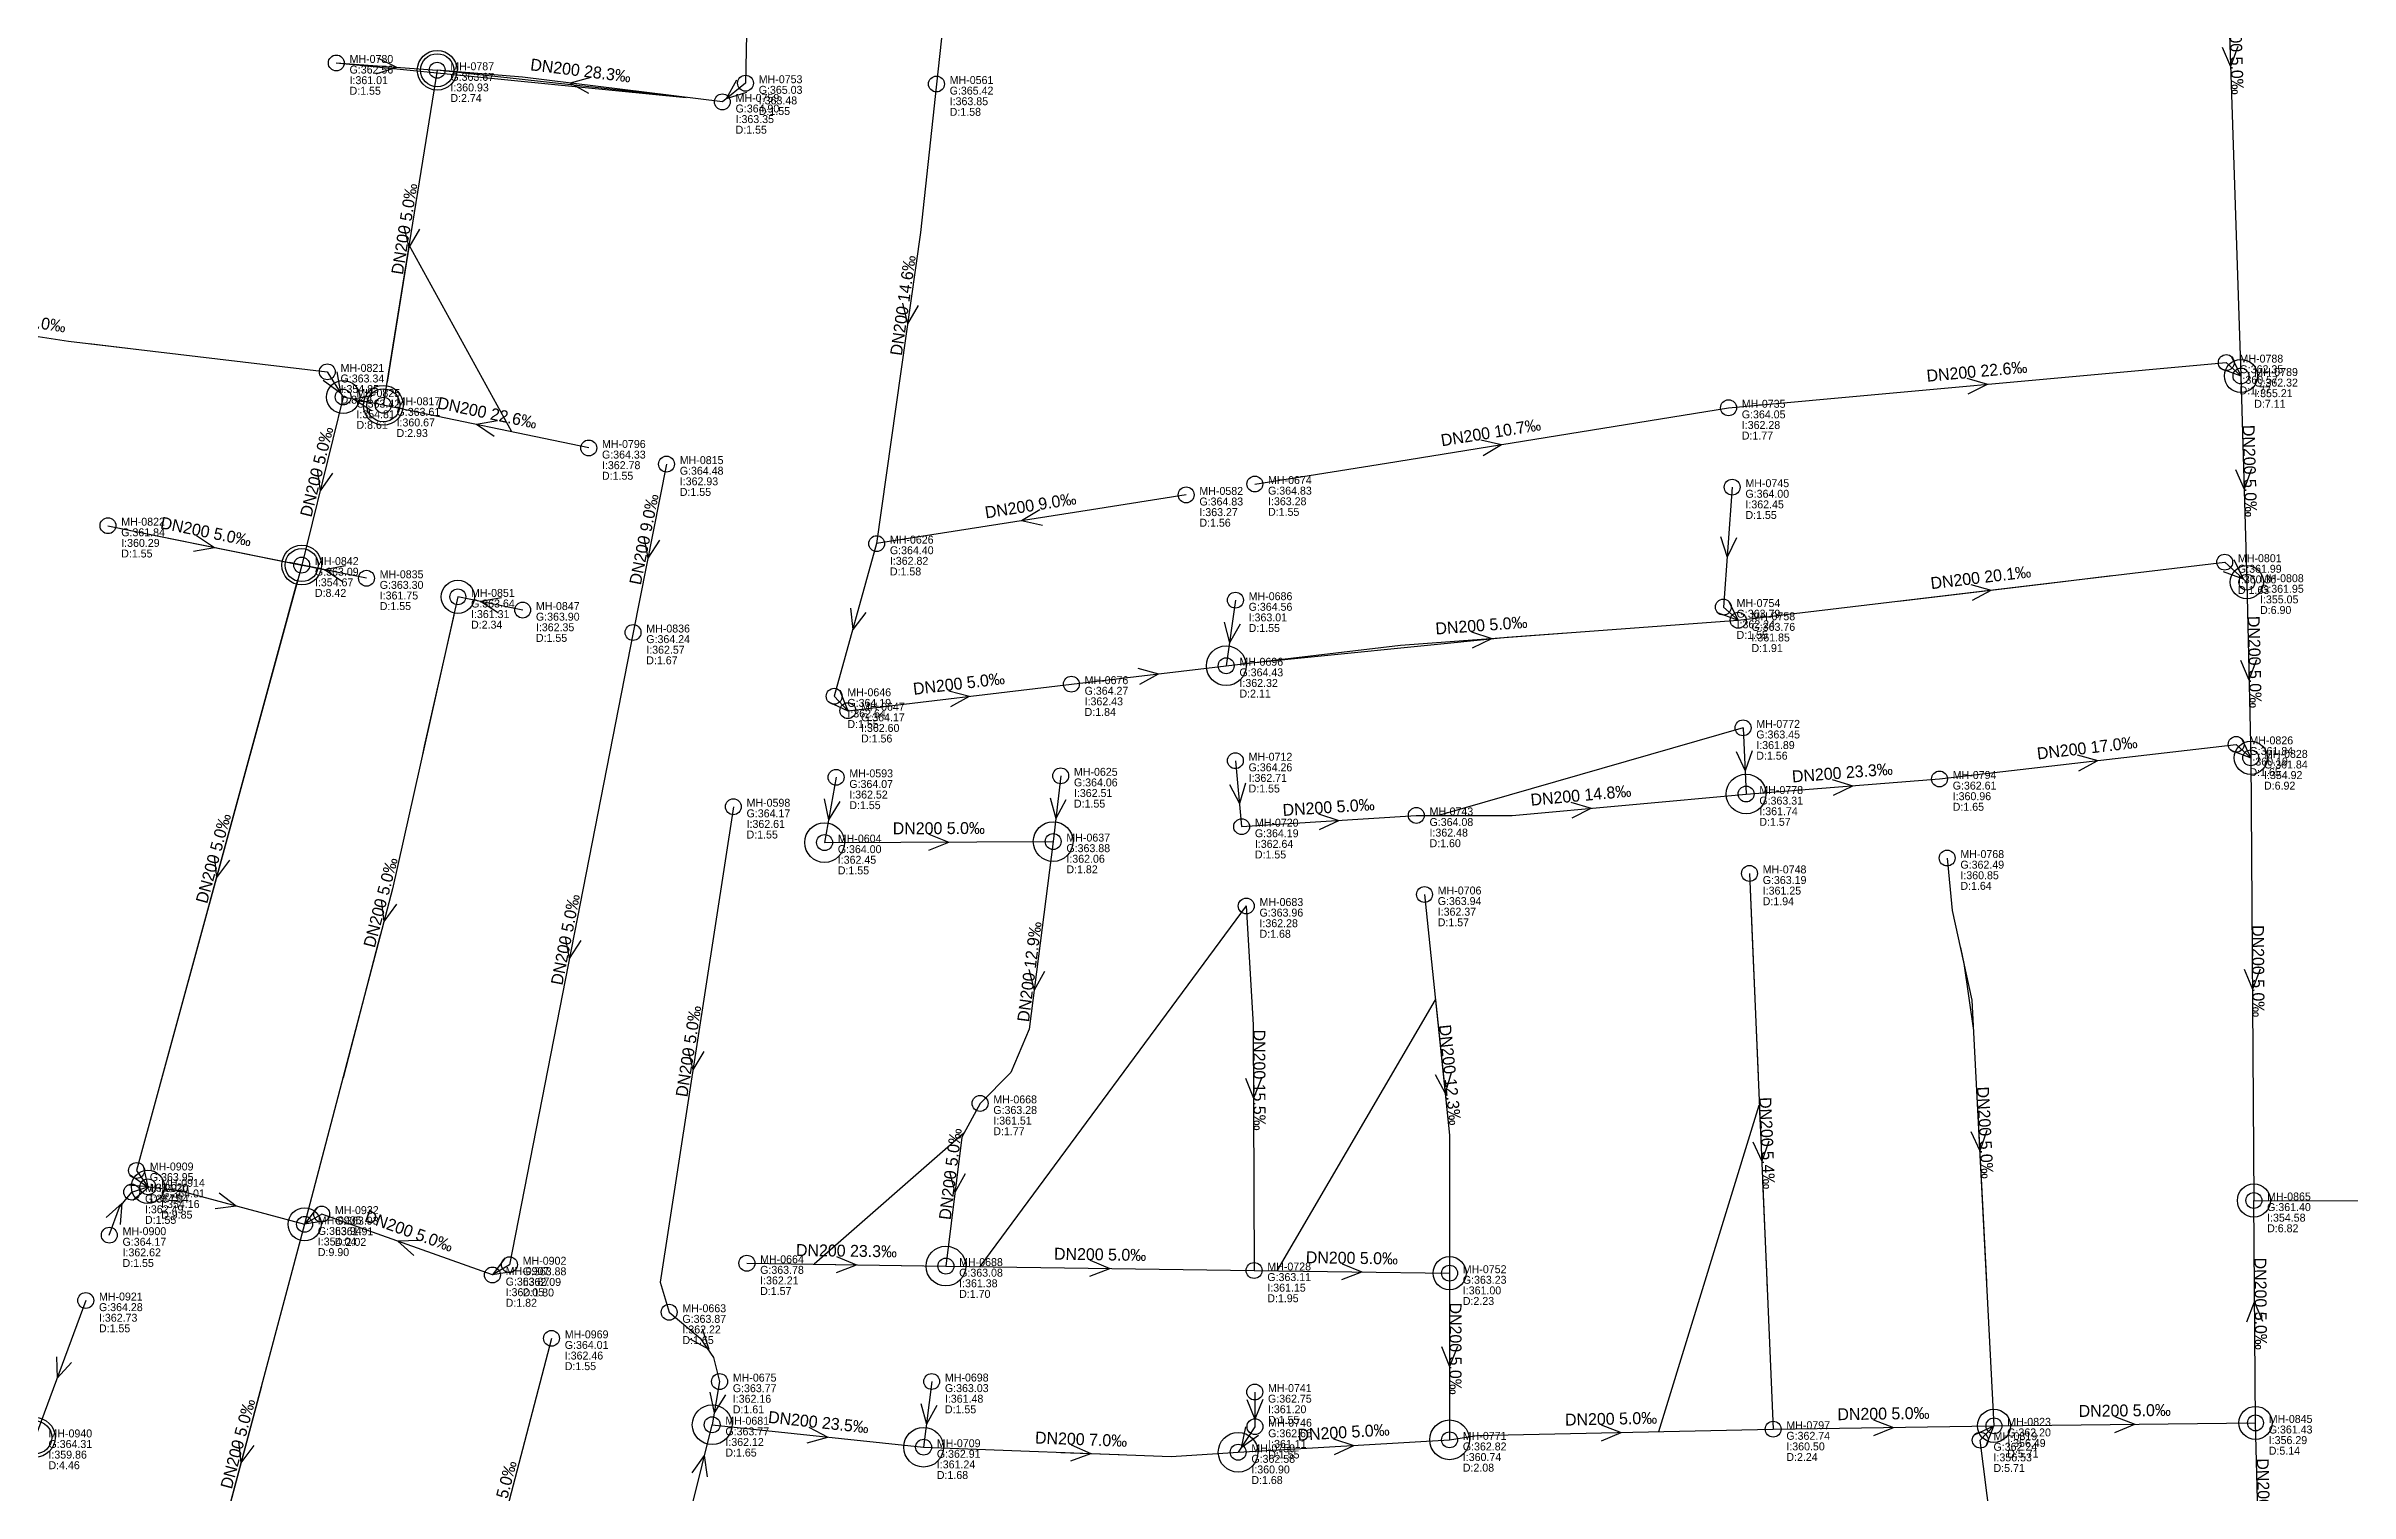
# Model space of a CAD drawing. Header units: metres. Extents: x 449901 to 451990, y 2566737 to 2570846.
# Drawn here: x 450210.7 to 450558.7, y 2569105.3 to 2569323.8 of the extents above; entities that cross this region are included whole.
import ezdxf
from ezdxf.enums import TextEntityAlignment as Align

# ---------------------------------------------------------------- set-up
doc = ezdxf.new("R2010")
doc.units = ezdxf.units.M
for name, color, linetype in [('SEW-DROP', 6, 'Continuous'), ('SEW-LABEL', 2, 'Continuous'), ('SEW-MH', 7, 'Continuous'), ('SEW-MH-LABEL', 8, 'Continuous'), ('SEW-PIPE-DN200', 3, 'Continuous'), ('SEW-RIDER', 8, 'Continuous'), ('SEW-SWEPT-CH', 6, 'Continuous')]:
    doc.layers.add(name, color=color, linetype=linetype)

msp = doc.modelspace()

# ---------------------------------------------------------------- linework, layer by layer
at = {"layer": 'SEW-DROP'}
for centre in [(450269.81, 2569320.15), (450542.28, 2569273.98), (450255.62, 2569270.8), (450261.68, 2569269.56), (450249.35, 2569245.42), (450249.35, 2569245.42), (450272.93, 2569240.62), (450543.16, 2569242.84), (450543.76, 2569216.31), (450226.12, 2569151.53), (450544.23, 2569149.47), (450249.79, 2569145.87), (450249.79, 2569145.87), (450422.74, 2569138.49), (450504.97, 2569115.44), (450504.97, 2569115.44), (450544.48, 2569115.88), (450209.1, 2569113.69)]:
    msp.add_circle(centre, 2.5, dxfattribs=at)
at = {"layer": 'SEW-LABEL'}
for p, q in [((450539.42, 2569323.65), (450540.72, 2569320.69)), ((450541.82, 2569323.73), (450540.72, 2569320.69)), ((450260.61, 2569319.61), (450263.69, 2569320.59)), ((450260.79, 2569322), (450263.69, 2569320.59)), ((450293.01, 2569319.03), (450289.89, 2569318.21)), ((450292.72, 2569316.65), (450289.89, 2569318.21)), ((450315.05, 2569318.66), (450313.47, 2569315.84)), ((450316.56, 2569316.79), (450313.47, 2569315.84)), ((450264.8, 2569296.53), (450265.51, 2569293.38)), ((450267.17, 2569296.15), (450265.51, 2569293.38)), ((450340.08, 2569284.97), (450340.86, 2569281.84)), ((450342.46, 2569284.64), (450340.86, 2569281.84)), ((450254.64, 2569274.61), (450255.22, 2569271.43)), ((450539.25, 2569275.12), (450542.28, 2569273.98)), ((450540.87, 2569276.89), (450542.28, 2569273.98)), ((450252.61, 2569273.33), (450255.22, 2569271.43)), ((450260.36, 2569271.06), (450257.18, 2569270.48)), ((450500.87, 2569273.65), (450503.97, 2569272.73)), ((450501.09, 2569271.26), (450503.97, 2569272.73)), ((450259.88, 2569268.71), (450257.18, 2569270.48)), ((450278.91, 2569267.21), (450275.73, 2569266.64)), ((450278.42, 2569264.86), (450275.73, 2569266.64)), ((450427.44, 2569264.32), (450430.59, 2569263.61)), ((450427.82, 2569261.95), (450430.59, 2569263.61)), ((450251.68, 2569259.85), (450252.12, 2569256.65)), ((450254.01, 2569259.28), (450252.12, 2569256.65)), ((450541.47, 2569259.87), (450542.76, 2569256.91)), ((450543.87, 2569259.94), (450542.76, 2569256.91)), ((450360.87, 2569253.76), (450358.09, 2569252.11)), ((450361.24, 2569251.39), (450358.09, 2569252.11)), ((450233.01, 2569247.52), (450236.19, 2569248.1)), ((450233.48, 2569249.87), (450236.19, 2569248.1)), ((450301.05, 2569249.66), (450301.64, 2569246.48)), ((450303.4, 2569249.19), (450301.64, 2569246.48)), ((450463.67, 2569249.72), (450464.65, 2569246.64)), ((450466.07, 2569249.55), (450464.65, 2569246.64)), ((450255.95, 2569245.3), (450252.78, 2569244.72)), ((450255.48, 2569242.95), (450252.78, 2569244.72)), ((450539.57, 2569244.47), (450542.6, 2569243.34)), ((450541.19, 2569246.24), (450542.6, 2569243.34)), ((450279.54, 2569240.5), (450276.36, 2569239.92)), ((450279.06, 2569238.15), (450276.36, 2569239.92)), ((450464.89, 2569239.98), (450466.34, 2569237.09)), ((450501.45, 2569242.49), (450504.57, 2569241.65)), ((450501.73, 2569240.11), (450504.57, 2569241.65)), ((450332.24, 2569238.9), (450332.59, 2569235.69)), ((450334.55, 2569238.26), (450332.59, 2569235.69)), ((450388.71, 2569236.82), (450389.49, 2569233.68)), ((450391.09, 2569236.49), (450389.49, 2569233.68)), ((450463.3, 2569238.19), (450466.34, 2569237.09)), ((450426.03, 2569235.33), (450429.11, 2569234.36)), ((450426.2, 2569232.94), (450429.11, 2569234.36)), ((450375.67, 2569229.84), (450378.79, 2569229.01)), ((450542.22, 2569231.05), (450543.49, 2569228.07)), ((450544.62, 2569231.1), (450543.49, 2569228.07)), ((450330.65, 2569226.44), (450331.84, 2569223.43)), ((450347.09, 2569226.45), (450350.21, 2569225.61)), ((450347.38, 2569224.07), (450350.21, 2569225.61)), ((450375.96, 2569227.46), (450378.79, 2569229.01)), ((450328.91, 2569224.78), (450331.84, 2569223.43)), ((450542.38, 2569219.23), (450543.76, 2569216.31)), ((450466.03, 2569217.28), (450467.37, 2569214.34)), ((450468.43, 2569217.39), (450467.37, 2569214.34)), ((450517.52, 2569216.75), (450520.64, 2569215.91)), ((450517.8, 2569214.37), (450520.64, 2569215.91)), ((450540.74, 2569217.47), (450543.76, 2569216.31)), ((450389.52, 2569212.28), (450391, 2569209.41)), ((450391.91, 2569212.51), (450391, 2569209.41)), ((450480.55, 2569213.06), (450483.63, 2569212.1)), ((450480.73, 2569210.67), (450483.63, 2569212.1)), ((450328.28, 2569210.13), (450328.94, 2569206.97)), ((450330.64, 2569209.71), (450328.94, 2569206.97)), ((450362.41, 2569210.26), (450363.26, 2569207.15)), ((450364.79, 2569209.99), (450363.26, 2569207.15)), ((450441.05, 2569209.63), (450444.14, 2569208.71)), ((450441.26, 2569207.24), (450444.14, 2569208.71)), ((450344.09, 2569204.79), (450347.09, 2569203.6)), ((450402.95, 2569207.87), (450406.02, 2569206.87)), ((450403.1, 2569205.48), (450406.02, 2569206.87)), ((450236.11, 2569201.47), (450236.48, 2569198.26)), ((450344.1, 2569202.39), (450347.09, 2569203.6)), ((450238.43, 2569200.84), (450236.48, 2569198.26)), ((450261.36, 2569194.81), (450261.76, 2569191.61)), ((450263.68, 2569194.21), (450261.76, 2569191.61)), ((450289.17, 2569189.21), (450289.77, 2569186.03)), ((450291.53, 2569188.75), (450289.77, 2569186.03)), ((450359.17, 2569184.35), (450359.98, 2569181.22)), ((450361.55, 2569184.05), (450359.98, 2569181.22)), ((450542.78, 2569184.38), (450544.01, 2569181.39)), ((450545.18, 2569184.4), (450544.01, 2569181.39)), ((450307.7, 2569172.35), (450308.43, 2569169.2)), ((450310.07, 2569171.98), (450308.43, 2569169.2)), ((450391.91, 2569167.94), (450393.12, 2569164.94)), ((450394.31, 2569167.94), (450393.12, 2569164.94)), ((450420.58, 2569168.51), (450422.08, 2569165.65)), ((450422.96, 2569168.76), (450422.08, 2569165.65)), ((450501.47, 2569159.91), (450502.82, 2569156.98)), ((450503.87, 2569160.03), (450502.82, 2569156.98)), ((450468.56, 2569158.34), (450469.89, 2569155.4)), ((450470.96, 2569158.44), (450469.89, 2569155.4)), ((450223.42, 2569153.32), (450226.12, 2569151.53)), ((450225.39, 2569154.68), (450226.12, 2569151.53)), ((450347.21, 2569153.81), (450348.03, 2569150.68)), ((450349.59, 2569153.51), (450348.03, 2569150.68)), ((450219.82, 2569146.9), (450222.21, 2569149.08)), ((450221.98, 2569145.86), (450222.21, 2569149.08)), ((450223.1, 2569151.81), (450226.33, 2569151.6)), ((450223.85, 2569149.53), (450226.33, 2569151.6)), ((450236.89, 2569150.6), (450239.47, 2569148.66)), ((450236.26, 2569148.28), (450239.47, 2569148.66)), ((450251.75, 2569148.44), (450249.79, 2569145.87)), ((450252.98, 2569146.38), (450249.79, 2569145.87)), ((450267.08, 2569143.44), (450263.85, 2569143.32)), ((450266.28, 2569141.18), (450263.85, 2569143.32)), ((450280.1, 2569140.8), (450278.16, 2569138.22)), ((450281.35, 2569138.75), (450278.16, 2569138.22)), ((450330.11, 2569138.6), (450333.13, 2569139.76)), ((450330.15, 2569141), (450333.13, 2569139.76)), ((450368.42, 2569138.06), (450371.44, 2569139.21)), ((450368.45, 2569140.46), (450371.44, 2569139.21)), ((450406.46, 2569137.52), (450409.47, 2569138.67)), ((450406.49, 2569139.92), (450409.47, 2569138.67)), ((450543.17, 2569131.16), (450544.34, 2569134.17)), ((450545.57, 2569131.18), (450544.34, 2569134.17)), ((450307.99, 2569128.56), (450310.84, 2569127.03)), ((450309.83, 2569130.1), (450310.84, 2569127.03)), ((450212.31, 2569125.85), (450212.39, 2569122.62)), ((450214.56, 2569125.02), (450212.39, 2569122.62)), ((450421.54, 2569127.4), (450422.74, 2569124.4)), ((450423.94, 2569127.4), (450422.74, 2569124.4)), ((450310.98, 2569120.54), (450311.66, 2569117.38)), ((450313.35, 2569120.14), (450311.66, 2569117.38)), ((450342.89, 2569118.81), (450343.72, 2569115.68)), ((450345.27, 2569118.51), (450343.72, 2569115.68)), ((450392.12, 2569119.42), (450393.34, 2569116.42)), ((450394.52, 2569119.43), (450393.34, 2569116.42)), ((450325.95, 2569115.26), (450328.81, 2569113.75)), ((450391.9, 2569115.29), (450391.25, 2569112.12)), ((450445.62, 2569115.58), (450448.65, 2569114.44)), ((450445.67, 2569113.18), (450448.65, 2569114.44)), ((450486.77, 2569116.36), (450489.79, 2569115.21)), ((450486.81, 2569113.96), (450489.79, 2569115.21)), ((450502.03, 2569114.09), (450504.97, 2569115.44)), ((450503.77, 2569112.44), (450504.97, 2569115.44)), ((450523.21, 2569116.84), (450526.23, 2569115.68)), ((450523.24, 2569114.44), (450526.23, 2569115.68)), ((450239.79, 2569113.07), (450240.18, 2569109.87)), ((450242.11, 2569112.45), (450240.18, 2569109.87)), ((450308.31, 2569108.34), (450310.2, 2569110.96)), ((450310.64, 2569107.76), (450310.2, 2569110.96)), ((450325.7, 2569112.87), (450328.81, 2569113.75)), ((450365.51, 2569110.17), (450368.55, 2569111.26)), ((450365.6, 2569112.57), (450368.55, 2569111.26)), ((450393.9, 2569113.97), (450391.25, 2569112.12)), ((450405.2, 2569113.49), (450408.27, 2569112.47)), ((450405.34, 2569111.1), (450408.27, 2569112.47))]:
    msp.add_line(p, q, dxfattribs=at)
at = {"layer": 'SEW-MH'}
for centre in [(450254.58, 2569321.25), (450269.81, 2569320.15), (450312.89, 2569315.37), (450316.39, 2569318.19), (450345.23, 2569318.07), (450253.22, 2569274.6), (450540.06, 2569276), (450542.28, 2569273.98), (450255.62, 2569270.8), (450261.68, 2569269.56), (450464.88, 2569269.18), (450292.71, 2569263.11), (450304.46, 2569260.67), (450382.95, 2569256.02), (450393.32, 2569257.66), (450465.43, 2569257.19), (450220.09, 2569251.37), (450249.35, 2569245.42), (450336.2, 2569248.66), (450539.82, 2569245.86), (450259.14, 2569243.43), (450543.16, 2569242.84), (450272.93, 2569240.62), (450282.73, 2569238.63), (450390.39, 2569240.12), (450464.09, 2569239.08), (450299.4, 2569235.24), (450466.34, 2569237.09), (450389, 2569230.22), (450329.78, 2569225.61), (450365.61, 2569227.44), (450331.84, 2569223.43), (450467.07, 2569220.84), (450541.56, 2569218.35), (450390.38, 2569215.88), (450543.76, 2569216.31), (450330.07, 2569213.37), (450364, 2569213.6), (450467.53, 2569210.85), (450496.74, 2569213.12), (450314.55, 2569208.93), (450417.71, 2569207.62), (450328.33, 2569203.52), (450362.86, 2569203.67), (450391.33, 2569205.92), (450497.9, 2569201.18), (450468.04, 2569198.86), (450392.03, 2569193.94), (450418.95, 2569195.68), (450351.82, 2569164.13), (450224.41, 2569154), (450226.12, 2569151.53), (450223.68, 2569150.74), (450544.23, 2569149.47), (450249.79, 2569145.87), (450252.37, 2569147.41), (450220.29, 2569144.23), (450278.16, 2569138.22), (450280.73, 2569139.77), (450316.6, 2569139.99), (450346.66, 2569139.56), (450393.21, 2569138.9), (450422.74, 2569138.49), (450216.73, 2569134.36), (450304.86, 2569132.59), (450287.09, 2569128.65), (450312.47, 2569122.12), (450344.51, 2569122.13), (450393.31, 2569120.54), (450311.35, 2569115.6), (450393.34, 2569115.31), (450422.74, 2569113.32), (450471.61, 2569114.93), (450502.9, 2569113.27), (450504.97, 2569115.44), (450544.48, 2569115.88), (450343.29, 2569112.21), (450390.8, 2569111.45)]:
    msp.add_circle(centre, 1.2, dxfattribs=at)
at = {"layer": 'SEW-PIPE-DN200'}
for points in [[(450351.59, 2569387.75), (450350.47, 2569366.31), (450345.23, 2569318.07)], [(450532.95, 2569369.09), (450536.29, 2569363.21), (450539.75, 2569349.88), (450542.28, 2569273.98)], [(450317.36, 2569365.01), (450316.39, 2569318.19)], [(450254.58, 2569321.25), (450269.81, 2569320.15)], [(450269.81, 2569320.15), (450261.68, 2569269.56)], [(450312.89, 2569315.37), (450282.72, 2569319.09), (450269.81, 2569320.15)], [(450316.39, 2569318.19), (450312.89, 2569315.37)], [(450345.23, 2569318.07), (450342.8, 2569295.67), (450336.2, 2569248.66)], [(450160.19, 2569277.78), (450166.76, 2569278.09), (450189.99, 2569281.75), (450200.31, 2569281.33), (450214.14, 2569279.24), (450253.22, 2569274.6)], [(450253.22, 2569274.6), (450255.62, 2569270.8)], [(450464.88, 2569269.18), (450540.06, 2569276)], [(450540.06, 2569276), (450542.28, 2569273.98)], [(450255.62, 2569270.8), (450249.35, 2569245.42)], [(450261.68, 2569269.56), (450255.62, 2569270.8)], [(450542.28, 2569273.98), (450543.16, 2569242.84)], [(450292.71, 2569263.11), (450261.68, 2569269.56)], [(450393.32, 2569257.66), (450413.23, 2569260.8), (450464.88, 2569269.18)], [(450304.46, 2569260.67), (450299.4, 2569235.24)], [(450465.43, 2569257.19), (450464.09, 2569239.08)], [(450382.95, 2569256.02), (450368.65, 2569253.77), (450336.2, 2569248.66)], [(450220.09, 2569251.37), (450249.35, 2569245.42)], [(450336.2, 2569248.66), (450329.78, 2569225.61)], [(450249.35, 2569245.42), (450224.41, 2569154)], [(450259.14, 2569243.43), (450249.35, 2569245.42)], [(450466.34, 2569237.09), (450539.82, 2569245.86)], [(450539.82, 2569245.86), (450543.16, 2569242.84)], [(450272.93, 2569240.62), (450263.05, 2569196.55), (450249.79, 2569145.87)], [(450282.73, 2569238.63), (450272.93, 2569240.62)], [(450390.39, 2569240.12), (450389, 2569230.22)], [(450543.16, 2569242.84), (450543.76, 2569216.31)], [(450389, 2569230.22), (450415.32, 2569233.34), (450466.34, 2569237.09)], [(450464.09, 2569239.08), (450466.34, 2569237.09)], [(450299.4, 2569235.24), (450280.73, 2569139.77)], [(450365.61, 2569227.44), (450389, 2569230.22)], [(450329.78, 2569225.61), (450331.84, 2569223.43)], [(450331.84, 2569223.43), (450365.61, 2569227.44)], [(450467.07, 2569220.84), (450467.53, 2569210.85)], [(450390.38, 2569215.88), (450391.33, 2569205.92)], [(450496.74, 2569213.12), (450541.56, 2569218.35)], [(450541.56, 2569218.35), (450543.76, 2569216.31)], [(450543.76, 2569216.31), (450544.23, 2569149.47)], [(450330.07, 2569213.37), (450328.33, 2569203.52)], [(450364, 2569213.6), (450362.86, 2569203.67)], [(450467.53, 2569210.85), (450496.74, 2569213.12)], [(450314.55, 2569208.93), (450303.49, 2569137.14), (450304.86, 2569132.59)], [(450417.71, 2569207.62), (450432.18, 2569207.62), (450467.53, 2569210.85)], [(450391.33, 2569205.92), (450417.71, 2569207.62)], [(450328.33, 2569203.52), (450362.86, 2569203.67)], [(450362.86, 2569203.67), (450359.22, 2569175.34), (450356.47, 2569168.78), (450351.82, 2569164.13)], [(450468.04, 2569198.86), (450471.61, 2569114.93)], [(450497.9, 2569201.18), (450498.67, 2569193.26), (450501.65, 2569179.7), (450504.97, 2569115.44)], [(450418.95, 2569195.68), (450422.74, 2569159.32), (450422.74, 2569138.49)], [(450392.03, 2569193.94), (450393.09, 2569175.98), (450393.21, 2569138.9)], [(450351.82, 2569164.13), (450351.82, 2569164.13), (450349.06, 2569159.05), (450346.66, 2569139.56)], [(450224.41, 2569154), (450226.12, 2569151.53)], [(450220.29, 2569144.23), (450221.81, 2569148.45), (450223.68, 2569150.74), (450223.68, 2569150.74)], [(450223.68, 2569150.74), (450226.12, 2569151.53)], [(450226.12, 2569151.53), (450230.86, 2569150.98), (450249.79, 2569145.87)], [(450544.48, 2569115.88), (450544.23, 2569149.47)], [(450544.23, 2569149.47), (450590.51, 2569149.35)], [(450249.79, 2569145.87), (450231.34, 2569076.75)], [(450252.37, 2569147.41), (450249.79, 2569145.87)], [(450278.16, 2569138.22), (450252.37, 2569147.41)], [(450280.73, 2569139.77), (450278.16, 2569138.22)], [(450316.6, 2569139.99), (450346.66, 2569139.56)], [(450346.66, 2569139.56), (450393.21, 2569138.9)], [(450393.21, 2569138.9), (450422.74, 2569138.49)], [(450422.74, 2569138.49), (450422.74, 2569113.32)], [(450216.73, 2569134.36), (450209.1, 2569113.69)], [(450304.86, 2569132.59), (450304.86, 2569132.59), (450309.55, 2569128.66), (450311.56, 2569125.74), (450312.47, 2569122.12), (450312.47, 2569122.12)], [(450287.09, 2569128.65), (450273.14, 2569075.27)], [(450312.47, 2569122.12), (450311.35, 2569115.6)], [(450344.51, 2569122.13), (450343.29, 2569112.21)], [(450393.31, 2569120.54), (450393.34, 2569115.31), (450393.34, 2569115.31)], [(450308.32, 2569103.41), (450311.35, 2569115.6)], [(450311.35, 2569115.6), (450343.29, 2569112.21)], [(450393.34, 2569115.31), (450390.8, 2569111.45)], [(450422.74, 2569113.32), (450426.84, 2569113.98), (450471.61, 2569114.93)], [(450471.61, 2569114.93), (450504.97, 2569115.44)], [(450502.9, 2569113.27), (450504.97, 2569115.44)], [(450504.97, 2569115.44), (450544.48, 2569115.88)], [(450545.18, 2569088.83), (450544.48, 2569115.88)], [(450343.29, 2569112.21), (450380.7, 2569110.81), (450390.8, 2569111.45)], [(450390.8, 2569111.45), (450422.74, 2569113.32)], [(450506.03, 2569088.63), (450502.9, 2569113.27)]]:
    msp.add_lwpolyline(points, dxfattribs=at)
at = {"layer": 'SEW-RIDER'}
for points in [[(450254.58, 2569321.25), (450307.45, 2569316.04), (450269.81, 2569320.15)], [(450281.1, 2569265.53), (450265.56, 2569293.73), (450262.24, 2569273.04)], [(450217.27, 2569278.87), (450224.77, 2569277.98)], [(450220.09, 2569251.37), (450253.45, 2569244.58), (450247.51, 2569245.79)], [(450248.74, 2569243.21), (450243.03, 2569222.28), (450227.89, 2569166.75)], [(450490.53, 2569239.98), (450513.35, 2569242.7), (450522.77, 2569243.83)], [(450272.31, 2569237.87), (450267.87, 2569218.06), (450267.6, 2569216.84)], [(450391.33, 2569230.49), (450431.46, 2569234.53), (450440.38, 2569235.18)], [(450467.07, 2569220.84), (450421.09, 2569207.62), (450432.18, 2569207.62)], [(450468.04, 2569198.86), (450468.5, 2569188.02), (450469.34, 2569168.27)], [(450392.03, 2569193.94), (450392.03, 2569193.94), (450351.79, 2569139.49)], [(450261.22, 2569189.55), (450256.8, 2569172.67), (450255.59, 2569168.01)], [(450499.9, 2569187.66), (450500.43, 2569185.28), (450501.89, 2569175.15)], [(450396.72, 2569138.85), (450420.61, 2569179.76), (450422.16, 2569164.85)], [(450454.34, 2569114.57), (450469.52, 2569163.88), (450469.78, 2569157.78)], [(450502.44, 2569164.43), (450503.85, 2569137.17)], [(450349.38, 2569159.62), (450326.78, 2569139.85), (450343.19, 2569139.61)], [(450470.01, 2569152.46), (450470.6, 2569138.71), (450470.71, 2569135.93)], [(450243.26, 2569121.41), (450239.23, 2569106.32), (450237.67, 2569100.45)], [(450364.02, 2569111.43), (450372.82, 2569111.1)]]:
    msp.add_lwpolyline(points, dxfattribs=at)
at = {"layer": 'SEW-SWEPT-CH'}
for centre in [(450269.81, 2569320.15), (450261.68, 2569269.56), (450249.35, 2569245.42), (450389, 2569230.22), (450467.53, 2569210.85), (450328.33, 2569203.52), (450362.86, 2569203.67), (450346.66, 2569139.56), (450311.35, 2569115.6), (450209.1, 2569113.69), (450343.29, 2569112.21), (450390.8, 2569111.45), (450422.74, 2569113.32)]:
    msp.add_circle(centre, 3, dxfattribs=at)

# ---------------------------------------------------------------- texts
at = {"layer": 'SEW-LABEL'}
for s, rotation, p in [('DN200 5.0‰', -88.0932, (450540.67, 2569323.39)), ('DN200 28.3‰', 352.963, (450291.38, 2569319.22)), ('DN200 5.0‰', 80.8706, (450265.74, 2569296.06)), ('DN200 14.6‰', 82.0158, (450341.06, 2569284.52)), ('DN200 5.0‰', -8.5789, (450206.7, 2569281.57)), ('DN200 22.6‰', 5.1844, (450502.47, 2569273.79)), ('DN200 22.6‰', 348.2567, (450277.2, 2569267.54)), ('DN200 10.7‰', 9.2212, (450429.11, 2569264.57)), ('DN200 5.0‰', 76.1044, (450252.49, 2569259.31)), ('DN200 5.0‰', -88.3809, (450542.72, 2569259.61)), ('DN200 9.0‰', 78.7313, (450301.93, 2569249.15)), ('DN200 9.0‰', 8.9527, (450359.58, 2569253.54)), ('DN200 5.0‰', -11.4978, (450234.72, 2569249.6)), ('DN200 20.1‰', 6.8024, (450503.08, 2569242.68)), ('DN200 5.0‰', 4.2076, (450427.61, 2569235.44)), ('DN200 5.0‰', -88.7007, (450543.46, 2569230.77)), ('DN200 5.0‰', 6.7679, (450348.72, 2569226.64)), ('DN200 17.0‰', 6.6583, (450519.15, 2569216.94)), ('DN200 23.3‰', 4.4509, (450482.13, 2569213.18)), ('DN200 14.8‰', 5.2203, (450442.65, 2569209.77)), ('DN200 5.0‰', 3.6729, (450404.52, 2569207.97)), ('DN200 5.0‰', 74.7411, (450236.88, 2569200.91)), ('DN200 5.0‰', 0.2486, (450345.59, 2569204.79)), ('DN200 5.0‰', 75.3356, (450262.14, 2569194.26)), ('DN200 5.0‰', 78.9352, (450290.06, 2569188.71)), ('DN200 12.9‰', 82.6941, (450360.17, 2569183.91)), ('DN200 5.0‰', -89.5955, (450543.99, 2569184.09)), ('DN200 5.0‰', 81.2356, (450308.66, 2569171.88)), ('DN200 15.5‰', -89.8112, (450393.12, 2569167.64)), ('DN200 12.3‰', -84.0569, (450421.93, 2569168.34)), ('DN200 5.0‰', -87.0429, (450502.75, 2569159.67)), ('DN200 5.4‰', -87.5627, (450469.82, 2569158.09)), ('DN200 5.0‰', 82.9691, (450348.22, 2569153.37)), ('DN200 5.0‰', 340.3775, (450265.27, 2569144.01)), ('DN200 23.3‰', -0.8124, (450331.63, 2569140.98)), ('DN200 5.0‰', -0.8126, (450369.94, 2569140.43)), ('DN200 5.0‰', -0.8127, (450407.97, 2569139.9)), ('DN200 5.0‰', 270.4281, (450544.36, 2569133.87)), ('DN200 5.0‰', -90, (450422.74, 2569127.1)), ('DN200 5.0‰', 75.0518, (450240.57, 2569112.51)), ('DN200 5.0‰', 0.8755, (450488.29, 2569116.39)), ('DN200 5.0‰', 0.6337, (450524.73, 2569116.86)), ('DN200 23.5‰', -6.0625, (450327.32, 2569115.1)), ('DN200 7.0‰', -2.1469, (450367.05, 2569112.52)), ('DN200 5.0‰', 3.3547, (450406.77, 2569113.58)), ('DN200 5.0‰', 1.2189, (450447.15, 2569115.61)), ('DN200 5.0‰', 75.3529, (450280.11, 2569103.16)), ('DN200 5.0‰', 271.4844, (450544.83, 2569103.55))]:
    msp.add_text(s, height=1.8, rotation=rotation, dxfattribs=at).set_placement(p, align=Align.CENTER)
at = {"layer": 'SEW-MH-LABEL'}
for s, p in [('G:362.56', (450256.58, 2569319.65)), ('MH-0780', (450256.58, 2569321.25)), ('G:363.67', (450271.81, 2569318.55)), ('MH-0787', (450271.81, 2569320.15)), ('D:1.55', (450256.58, 2569316.45)), ('I:361.01', (450256.58, 2569318.05)), ('D:2.74', (450271.81, 2569315.35)), ('I:360.93', (450271.81, 2569316.95)), ('MH-0759', (450314.89, 2569315.37)), ('G:365.03', (450318.39, 2569316.59)), ('MH-0753', (450318.39, 2569318.19)), ('I:363.48', (450318.39, 2569314.99)), ('G:365.42', (450347.23, 2569316.47)), ('MH-0561', (450347.23, 2569318.07)), ('I:363.85', (450347.23, 2569314.87)), ('G:364.90', (450314.89, 2569313.77)), ('I:363.35', (450314.89, 2569312.17)), ('D:1.55', (450318.39, 2569313.39)), ('D:1.58', (450347.23, 2569313.27)), ('D:1.55', (450314.89, 2569310.57)), ('MH-0821', (450255.22, 2569274.6)), ('G:362.35', (450542.06, 2569274.4)), ('MH-0788', (450542.06, 2569276)), ('MH-0789', (450544.28, 2569273.98)), ('G:363.34', (450255.22, 2569273)), ('D:8.49', (450255.22, 2569269.8)), ('I:354.85', (450255.22, 2569271.4)), ('MH-0825', (450257.62, 2569270.8)), ('D:1.77', (450542.06, 2569271.2)), ('I:360.57', (450542.06, 2569272.8)), ('G:362.32', (450544.28, 2569272.38)), ('I:355.21', (450544.28, 2569270.78)), ('G:363.42', (450257.62, 2569269.2)), ('I:354.81', (450257.62, 2569267.6)), ('G:363.61', (450263.68, 2569267.96)), ('MH-0817', (450263.68, 2569269.56)), ('I:360.67', (450263.68, 2569266.36)), ('G:364.05', (450466.88, 2569267.58)), ('MH-0735', (450466.88, 2569269.18)), ('D:7.11', (450544.28, 2569269.18)), ('D:8.61', (450257.62, 2569266)), ('D:2.93', (450263.68, 2569264.76)), ('MH-0796', (450294.71, 2569263.11)), ('D:1.77', (450466.88, 2569264.38)), ('I:362.28', (450466.88, 2569265.98)), ('G:364.33', (450294.71, 2569261.51)), ('I:362.78', (450294.71, 2569259.91)), ('MH-0815', (450306.46, 2569260.67)), ('D:1.55', (450294.71, 2569258.31)), ('G:364.48', (450306.46, 2569259.07)), ('D:1.55', (450306.46, 2569255.87)), ('I:362.93', (450306.46, 2569257.47)), ('MH-0582', (450384.95, 2569256.02)), ('G:364.83', (450395.32, 2569256.06)), ('MH-0674', (450395.32, 2569257.66)), ('MH-0745', (450467.43, 2569257.19)), ('G:364.83', (450384.95, 2569254.42)), ('I:363.27', (450384.95, 2569252.82)), ('D:1.55', (450395.32, 2569252.86)), ('I:363.28', (450395.32, 2569254.46)), ('G:364.00', (450467.43, 2569255.59)), ('D:1.55', (450467.43, 2569252.39)), ('I:362.45', (450467.43, 2569253.99)), ('G:361.84', (450222.09, 2569249.77)), ('MH-0822', (450222.09, 2569251.37)), ('D:1.56', (450384.95, 2569251.22)), ('D:1.55', (450222.09, 2569246.57)), ('I:360.29', (450222.09, 2569248.17)), ('MH-0842', (450251.35, 2569245.42)), ('G:364.40', (450338.2, 2569247.06)), ('MH-0626', (450338.2, 2569248.66)), ('I:362.82', (450338.2, 2569245.46)), ('MH-0801', (450541.82, 2569245.86)), ('G:363.09', (450251.35, 2569243.82)), ('I:354.67', (450251.35, 2569242.22)), ('G:363.30', (450261.14, 2569241.83)), ('MH-0835', (450261.14, 2569243.43)), ('D:1.58', (450338.2, 2569243.86)), ('G:361.99', (450541.82, 2569244.26)), ('I:360.36', (450541.82, 2569242.66)), ('MH-0808', (450545.16, 2569242.84)), ('D:8.42', (450251.35, 2569240.62)), ('D:1.55', (450261.14, 2569238.63)), ('I:361.75', (450261.14, 2569240.23)), ('G:363.64', (450274.93, 2569239.02)), ('MH-0851', (450274.93, 2569240.62)), ('MH-0847', (450284.73, 2569238.63)), ('G:364.56', (450392.39, 2569238.52)), ('MH-0686', (450392.39, 2569240.12)), ('MH-0754', (450466.09, 2569239.08)), ('D:1.63', (450541.82, 2569241.06)), ('G:361.95', (450545.16, 2569241.24)), ('I:355.05', (450545.16, 2569239.64)), ('D:2.34', (450274.93, 2569235.82)), ('I:361.31', (450274.93, 2569237.42)), ('G:363.90', (450284.73, 2569237.03)), ('I:362.35', (450284.73, 2569235.43)), ('MH-0836', (450301.4, 2569235.24)), ('D:1.55', (450392.39, 2569235.32)), ('I:363.01', (450392.39, 2569236.92)), ('G:363.79', (450466.09, 2569237.48)), ('I:362.24', (450466.09, 2569235.88)), ('G:363.76', (450468.34, 2569235.49)), ('MH-0758', (450468.34, 2569237.09)), ('D:6.90', (450545.16, 2569238.04)), ('D:1.55', (450284.73, 2569233.83)), ('G:364.24', (450301.4, 2569233.64)), ('I:362.57', (450301.4, 2569232.04)), ('D:1.55', (450466.09, 2569234.28)), ('D:1.91', (450468.34, 2569232.29)), ('I:361.85', (450468.34, 2569233.89)), ('D:1.67', (450301.4, 2569230.44)), ('G:364.43', (450391, 2569228.62)), ('MH-0696', (450391, 2569230.22)), ('MH-0646', (450331.78, 2569225.61)), ('G:364.27', (450367.61, 2569225.84)), ('MH-0676', (450367.61, 2569227.44)), ('D:2.11', (450391, 2569225.42)), ('I:362.32', (450391, 2569227.02)), ('G:364.19', (450331.78, 2569224.01)), ('I:362.64', (450331.78, 2569222.41)), ('G:364.17', (450333.84, 2569221.83)), ('MH-0647', (450333.84, 2569223.43)), ('D:1.84', (450367.61, 2569222.64)), ('I:362.43', (450367.61, 2569224.24)), ('D:1.55', (450331.78, 2569220.81)), ('D:1.56', (450333.84, 2569218.63)), ('I:362.60', (450333.84, 2569220.23)), ('G:363.45', (450469.07, 2569219.24)), ('MH-0772', (450469.07, 2569220.84)), ('I:361.89', (450469.07, 2569217.64)), ('MH-0826', (450543.56, 2569218.35)), ('G:364.26', (450392.38, 2569214.28)), ('MH-0712', (450392.38, 2569215.88)), ('D:1.56', (450469.07, 2569216.04)), ('G:361.84', (450543.56, 2569216.75)), ('I:360.19', (450543.56, 2569215.15)), ('G:361.84', (450545.76, 2569214.71)), ('MH-0828', (450545.76, 2569216.31)), ('G:364.07', (450332.07, 2569211.77)), ('MH-0593', (450332.07, 2569213.37)), ('G:364.06', (450366, 2569212)), ('MH-0625', (450366, 2569213.6)), ('D:1.55', (450392.38, 2569211.08)), ('I:362.71', (450392.38, 2569212.68)), ('MH-0778', (450469.53, 2569210.85)), ('G:362.61', (450498.74, 2569211.52)), ('MH-0794', (450498.74, 2569213.12)), ('D:1.65', (450543.56, 2569213.55)), ('D:6.92', (450545.76, 2569211.51)), ('I:354.92', (450545.76, 2569213.11)), ('G:364.17', (450316.55, 2569207.33)), ('MH-0598', (450316.55, 2569208.93)), ('D:1.55', (450332.07, 2569208.57)), ('I:362.52', (450332.07, 2569210.17)), ('D:1.55', (450366, 2569208.8)), ('I:362.51', (450366, 2569210.4)), ('MH-0743', (450419.71, 2569207.62)), ('G:363.31', (450469.53, 2569209.25)), ('I:361.74', (450469.53, 2569207.65)), ('D:1.65', (450498.74, 2569208.32)), ('I:360.96', (450498.74, 2569209.92)), ('D:1.55', (450316.55, 2569204.13)), ('I:362.61', (450316.55, 2569205.73)), ('MH-0604', (450330.33, 2569203.52)), ('MH-0637', (450364.86, 2569203.67)), ('G:364.19', (450393.33, 2569204.32)), ('MH-0720', (450393.33, 2569205.92)), ('G:364.08', (450419.71, 2569206.02)), ('I:362.48', (450419.71, 2569204.42)), ('D:1.57', (450469.53, 2569206.05)), ('G:364.00', (450330.33, 2569201.92)), ('I:362.45', (450330.33, 2569200.32)), ('G:363.88', (450364.86, 2569202.07)), ('I:362.06', (450364.86, 2569200.47)), ('D:1.55', (450393.33, 2569201.12)), ('I:362.64', (450393.33, 2569202.72)), ('D:1.60', (450419.71, 2569202.82)), ('MH-0768', (450499.9, 2569201.18)), ('D:1.55', (450330.33, 2569198.72)), ('D:1.82', (450364.86, 2569198.87)), ('G:363.19', (450470.04, 2569197.26)), ('MH-0748', (450470.04, 2569198.86)), ('G:362.49', (450499.9, 2569199.58)), ('I:360.85', (450499.9, 2569197.98)), ('MH-0683', (450394.03, 2569193.94)), ('G:363.94', (450420.95, 2569194.08)), ('MH-0706', (450420.95, 2569195.68)), ('D:1.94', (450470.04, 2569194.06)), ('I:361.25', (450470.04, 2569195.66)), ('D:1.64', (450499.9, 2569196.38)), ('G:363.96', (450394.03, 2569192.34)), ('I:362.28', (450394.03, 2569190.74)), ('D:1.57', (450420.95, 2569190.88)), ('I:362.37', (450420.95, 2569192.48)), ('D:1.68', (450394.03, 2569189.14)), ('G:363.28', (450353.82, 2569162.53)), ('MH-0668', (450353.82, 2569164.13)), ('D:1.77', (450353.82, 2569159.33)), ('I:361.51', (450353.82, 2569160.93)), ('G:363.95', (450226.41, 2569152.4)), ('MH-0909', (450226.41, 2569154)), ('MH-0914', (450228.12, 2569151.53)), ('G:364.04', (450225.68, 2569149.14)), ('MH-0910', (450225.68, 2569150.74)), ('D:9.75', (450226.41, 2569149.2)), ('I:354.20', (450226.41, 2569150.8)), ('G:364.01', (450228.12, 2569149.93)), ('I:354.16', (450228.12, 2569148.33)), ('G:361.40', (450546.23, 2569147.87)), ('MH-0865', (450546.23, 2569149.47)), ('D:1.55', (450225.68, 2569145.94)), ('I:362.49', (450225.68, 2569147.54)), ('D:9.85', (450228.12, 2569146.73)), ('MH-0935', (450251.79, 2569145.87)), ('G:363.93', (450254.37, 2569145.81)), ('MH-0932', (450254.37, 2569147.41)), ('D:6.82', (450546.23, 2569144.67)), ('I:354.58', (450546.23, 2569146.27)), ('G:364.17', (450222.29, 2569142.63)), ('MH-0900', (450222.29, 2569144.23)), ('I:362.62', (450222.29, 2569141.03)), ('G:363.94', (450251.79, 2569144.27)), ('D:9.90', (450251.79, 2569141.07)), ('I:354.04', (450251.79, 2569142.67)), ('D:2.02', (450254.37, 2569142.61)), ('I:361.91', (450254.37, 2569144.21)), ('D:1.55', (450222.29, 2569139.43)), ('MH-0907', (450280.16, 2569138.22)), ('G:363.88', (450282.73, 2569138.17)), ('MH-0902', (450282.73, 2569139.77)), ('G:363.78', (450318.6, 2569138.39)), ('MH-0664', (450318.6, 2569139.99)), ('G:363.08', (450348.66, 2569137.96)), ('MH-0688', (450348.66, 2569139.56)), ('MH-0728', (450395.21, 2569138.9)), ('MH-0752', (450424.74, 2569138.49)), ('MH-0921', (450218.73, 2569134.36)), ('G:363.87', (450280.16, 2569136.62)), ('I:362.05', (450280.16, 2569135.02)), ('D:1.80', (450282.73, 2569134.97)), ('I:362.09', (450282.73, 2569136.57)), ('D:1.57', (450318.6, 2569135.19)), ('I:362.21', (450318.6, 2569136.79)), ('D:1.70', (450348.66, 2569134.76)), ('I:361.38', (450348.66, 2569136.36)), ('G:363.11', (450395.21, 2569137.3)), ('D:1.95', (450395.21, 2569134.1)), ('I:361.15', (450395.21, 2569135.7)), ('G:363.23', (450424.74, 2569136.89)), ('I:361.00', (450424.74, 2569135.29)), ('G:364.28', (450218.73, 2569132.76)), ('I:362.73', (450218.73, 2569131.16)), ('D:1.82', (450280.16, 2569133.42)), ('G:363.87', (450306.86, 2569130.99)), ('MH-0663', (450306.86, 2569132.59)), ('D:2.23', (450424.74, 2569133.69)), ('D:1.55', (450218.73, 2569129.56)), ('G:364.01', (450289.09, 2569127.05)), ('MH-0969', (450289.09, 2569128.65)), ('D:1.65', (450306.86, 2569127.79)), ('I:362.22', (450306.86, 2569129.39)), ('D:1.55', (450289.09, 2569123.85)), ('I:362.46', (450289.09, 2569125.45)), ('G:363.77', (450314.47, 2569120.52)), ('MH-0675', (450314.47, 2569122.12)), ('G:363.03', (450346.51, 2569120.53)), ('MH-0698', (450346.51, 2569122.13)), ('MH-0741', (450395.31, 2569120.54)), ('D:1.61', (450314.47, 2569117.32)), ('I:362.16', (450314.47, 2569118.92)), ('D:1.55', (450346.51, 2569117.33)), ('I:361.48', (450346.51, 2569118.93)), ('G:362.75', (450395.31, 2569118.94)), ('I:361.20', (450395.31, 2569117.34)), ('MH-0940', (450211.1, 2569113.69)), ('G:363.77', (450313.35, 2569114)), ('MH-0681', (450313.35, 2569115.6)), ('G:362.66', (450395.34, 2569113.71)), ('D:1.55', (450395.31, 2569115.74)), ('MH-0746', (450395.34, 2569115.31)), ('MH-0771', (450424.74, 2569113.32)), ('G:362.74', (450473.61, 2569113.33)), ('MH-0797', (450473.61, 2569114.93)), ('MH-0819', (450504.9, 2569113.27)), ('G:362.20', (450506.97, 2569113.84)), ('MH-0823', (450506.97, 2569115.44)), ('G:361.43', (450546.48, 2569114.28)), ('MH-0845', (450546.48, 2569115.88)), ('G:364.31', (450211.1, 2569112.09)), ('I:359.86', (450211.1, 2569110.49)), ('D:1.65', (450313.35, 2569110.8)), ('I:362.12', (450313.35, 2569112.4)), ('G:362.91', (450345.29, 2569110.61)), ('MH-0709', (450345.29, 2569112.21)), ('G:362.58', (450392.8, 2569109.85)), ('MH-0750', (450392.8, 2569111.45)), ('D:1.55', (450395.34, 2569110.51)), ('I:361.11', (450395.34, 2569112.11)), ('G:362.82', (450424.74, 2569111.72)), ('I:360.74', (450424.74, 2569110.12)), ('D:2.24', (450473.61, 2569110.13)), ('I:360.50', (450473.61, 2569111.73)), ('G:362.24', (450504.9, 2569111.67)), ('I:356.53', (450504.9, 2569110.07)), ('D:5.71', (450506.97, 2569110.64)), ('I:356.49', (450506.97, 2569112.24)), ('D:5.14', (450546.48, 2569111.08)), ('I:356.29', (450546.48, 2569112.68)), ('D:4.46', (450211.1, 2569108.89)), ('D:1.68', (450345.29, 2569107.41)), ('I:361.24', (450345.29, 2569109.01)), ('D:1.68', (450392.8, 2569106.65)), ('I:360.90', (450392.8, 2569108.25)), ('D:2.08', (450424.74, 2569108.52)), ('D:5.71', (450504.9, 2569108.47))]:
    msp.add_text(s, height=1.2, dxfattribs=at).set_placement(p)

doc.saveas('drawing.dxf')
